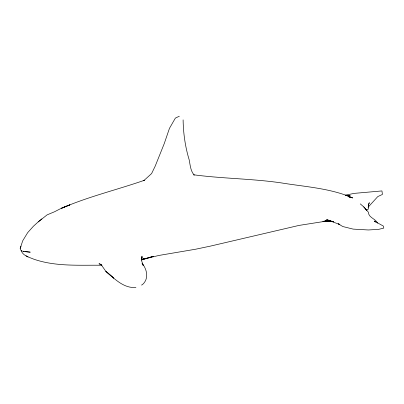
<?xml version="1.0" encoding="UTF-8"?>
<svg xmlns="http://www.w3.org/2000/svg" width="404" height="404" viewBox="0 0 404 404"><rect width="100%" height="100%" fill="white"/><g stroke="black" fill="none" stroke-linecap="round" stroke-linejoin="round"><path stroke-width="0.61" d="M183.113 119.882C183.315 133.335 185.244 146.915 189.183 159.812C190.223 165.064 190.486 170.927 194.223 175.134L193.774 174.806C222.887 178.689 252.455 178.644 281.568 182.941C305.424 186.835 330.381 188.198 352.778 197.945L349.834 197.203M141.658 257.797L142.016 256.146L141.663 260.918L143.238 265.539L142.062 263.171C147.152 269.665 149.172 278.755 142.329 284.749L141.481 285.047M22.063 251.157L20.508 249.899L20.2 248.354L22.73 240.759L27.669 232.659L33.456 226.189L38.239 221.877L47.101 214.872L54.575 211.741L62.221 207.808L69.937 204.848L61.57 208.277C88.415 196.576 117.069 189.829 144.683 180.184M141.546 258.903L142.087 257.272L141.531 258.252M21.594 250.677L21.407 251.212C23.387 255.954 29.487 257.348 33.805 259.181C55.732 266.776 79.149 264.953 101.949 265.251M20.2 248.354L20.978 246.294M368.241 205.424L369.291 202.702L368.418 204.954L368.357 209.055L366.276 210.307M368.044 207.277L377.775 196.591L382.406 194.45L381.957 190.925L354.237 193.375L345.43 195.167M143.647 180.785L151.606 173.563L155.202 166.125L164.246 143.602L169.458 128.356L175.366 118.099L179.331 116.226M38.239 221.877L41.89 218.887M141.501 260.03L153.368 256.318L142.329 259.439L158.898 255.449L195.698 249.207L210.459 246.102L298.98 225.422L328.73 220.741L330.573 221.008M141.844 259.287L145.359 258.297L143.647 258.494M322.816 221.725L328.215 220.821M345.748 195.349L346.915 195.183M135.921 287.426C123.856 288.643 114.16 278.548 105.848 271.23L113.701 278.154L105.878 271.387L101.242 264.787L98.985 263.731L101.631 264.57M325.654 221.256L330.593 220.796M329.972 220.761L323.796 221.241L330.457 220.943L327.457 220.801L330.533 221.099M347.152 195.854L350.202 195.809L347.157 195.819M330.442 220.867L324.968 220.932L330.452 221.023M349.42 197.081L351.172 197.369L348.738 196.839M25.018 251.535L30.239 252.157L24.043 251.571L22.685 251.081M328.75 220.781L333.608 221.862M23.23 251.217L24.028 251.419M339.845 224.538L326.614 219.604L333.628 221.811M339.421 224.19L338.274 223.801L342.759 226.523L353.131 229.108L368.382 229.972L378.7 229.346L383.8 228.083L383.411 226.104L374.225 221.008L375.518 222.144M26.058 255.808L27.997 256.924M363.767 206.919L366.413 210.004L363.767 206.919L360.282 203.884M365.585 209.035L368.377 212.171C368.468 217.746 375.589 218.63 377.619 223.154"/></g></svg>
